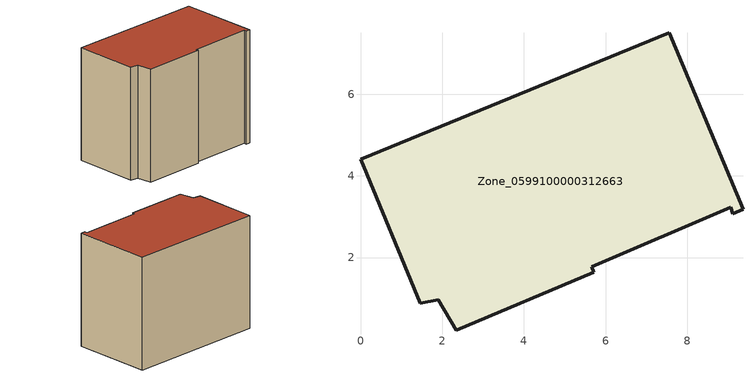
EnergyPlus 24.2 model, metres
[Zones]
Zone_0599100000312663
 floor ground (C_G): 2.35,0.22 1.91,0.97 1.46,0.88 0,4.4 7.56,7.5 9.36,3.18 9.12,3.08 9.06,3.23 5.66,1.78 5.71,1.64 z0
 wall outside (C_F): 9.36,3.18 7.56,7.5 0,4.4 1.46,0.88 1.91,0.97 2.35,0.22 5.71,1.64 5.66,1.78 9.06,3.23 9.12,3.08 9.36,3.18 z0:6.64
 roof outside (C_R): 1.91,0.97 2.35,0.22 5.71,1.64 5.66,1.78 9.06,3.23 9.12,3.08 9.36,3.18 7.56,7.5 0,4.4 1.46,0.88 z6.64
[BUILDING]
Pand.0599100000312663: North Axis=0; Terrain=City; Loads Convergence Tolerance Value=0.04; Temperature Convergence Tolerance Value=0.4; Solar Distribution=FullExterior; Maximum Number of Warmup Days=25; Minimum Number of Warmup Days=1
[Site:Location]
Rotterdam.The.Hague.AP_ZH_NLD Design_Conditions: Latitude=51.96; Longitude=4.45; Time Zone=1; Elevation=-4.5
[SITE:GROUNDTEMPERATURE:BUILDINGSURFACE]
18, 18, 18, 18, 18, 18, 18, 18, 18, 18, 18, 18
[MATERIAL] Thermal Absorptance=0.9; Solar Absorptance=0.7; Visible Absorptance=0.7
Name | Roughness | Thickness | Conductivity | Density | Specific Heat
G.TI.1946 | MediumSmooth | 0.15 | 1 | 540 | 1210
F.TI.1946 | Rough | 0.3 | 0.857143 | 1920 | 840
R.TI.1946 | MediumRough | 0.2 | 0.1 | 1500 | 1000
[CONSTRUCTION]
C_G: G.TI.1946
C_F: F.TI.1946
C_R: R.TI.1946
[ZONE]
Zone_0599100000312663: Type=1; Multiplier=1; Ceiling Height=Autocalculate; Volume=Autocalculate; Floor Area=autocalculate; Part of Total Floor Area=Yes
[ZONEINFILTRATION:DESIGNFLOWRATE]
Infil_Zone_0599100000312663: Zone or ZoneList or Space or SpaceList=Zone_0599100000312663; Schedule=AlwaysOn; Design Flow Rate Calculation Method=Flow/Area; Flow Rate per Floor Area=0.003; Constant Term Coefficient=1; Temperature Term Coefficient=0; Velocity Term Coefficient=0; Velocity Squared Term Coefficient=0
[HVACTEMPLATE:ZONE:IDEALLOADSAIRSYSTEM]
Zone_0599100000312663: Maximum Heating Supply Air Temperature=50; Minimum Cooling Supply Air Temperature=13; Maximum Heating Supply Air Humidity Ratio=0.0156; Minimum Cooling Supply Air Humidity Ratio=0.0077; Heating Limit=NoLimit; Cooling Limit=NoLimit; Dehumidification Control Type=ConstantSensibleHeatRatio; Cooling Sensible Heat Ratio=0.7; Dehumidification Setpoint=60; Humidification Control Type=None; Humidification Setpoint=30; Outdoor Air Method=None; Outdoor Air Flow Rate per Person=0.00944; Outdoor Air Flow Rate per Zone Floor Area=0; Outdoor Air Flow Rate per Zone=0; Demand Controlled Ventilation Type=None; Outdoor Air Economizer Type=NoEconomizer; Heat Recovery Type=None; Sensible Heat Recovery Effectiveness=0.7; Latent Heat Recovery Effectiveness=0.65
[ZONECONTROL:THERMOSTAT]
ThermostatControl_Zone_0599100000312663: Zone or ZoneList=Zone_0599100000312663; Control Type Schedule=DualSetpointControlType; Control 1=Thermostat_Zone_0599100000312663; Temperature Difference Between Cutout And Setpoint=0
[THERMOSTATSETPOINT:DUALSETPOINT]
Thermostat_Zone_0599100000312663: Heating Setpoint Temperature Schedule=HeatingSetpoint_Zone_0599100000312663; Cooling Setpoint Temperature Schedule=CoolingSetpoint_Zone_0599100000312663
[SCHEDULE:COMPACT]
HeatingSetpoint_Zone_0599100000312663: Through: 12/31, For: AllDays, Until: 24:00, 21
CoolingSetpoint_Zone_0599100000312663: Through: 12/31, For: AllDays, Until: 24:00, 24
DualSetpointControlType: Through: 12/31, For: AllDays, Until: 24:00, 4
AlwaysOn: Through: 12/31, For: AllDays, Until: 24:00, 1
